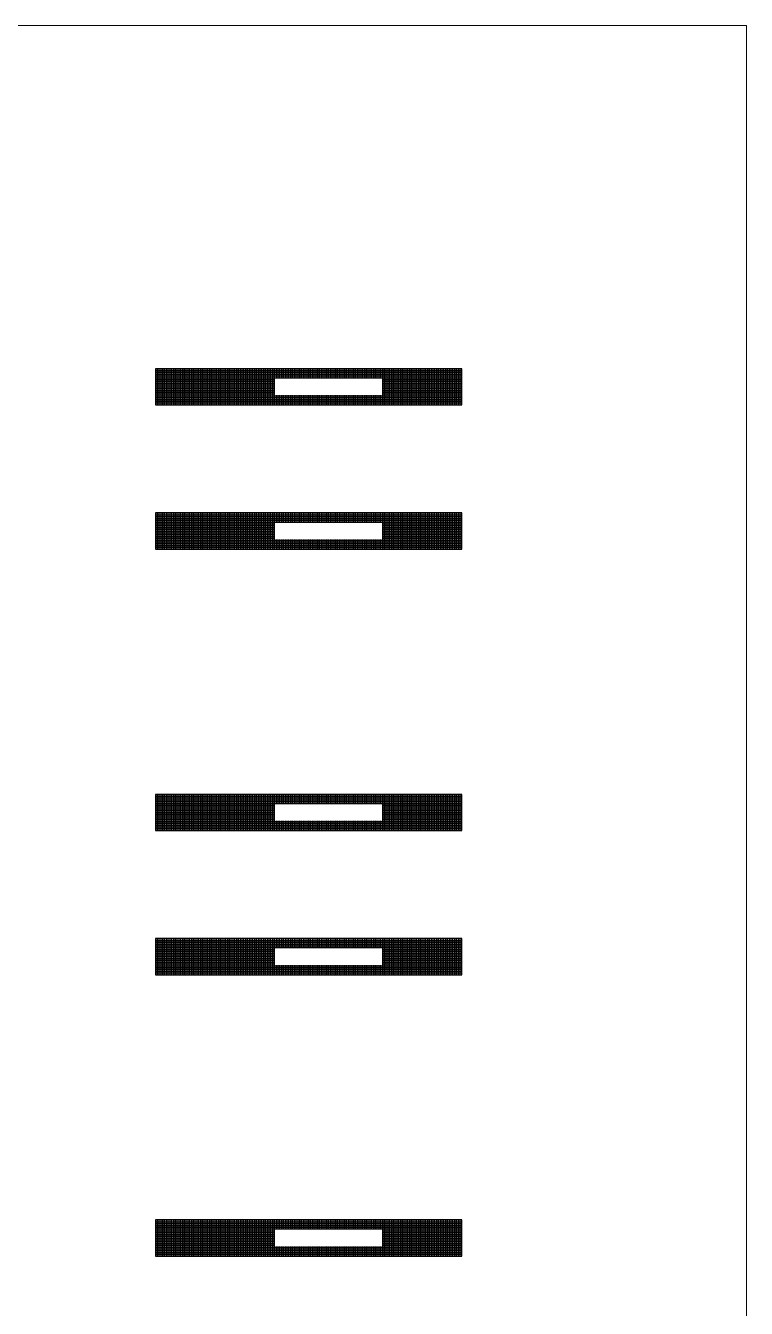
# Model space of a CAD drawing. Header units: millimetres. Extents: x 43.3 to 83.3, y 94.2 to 164.2.
# Drawn here: x 63.29 to 83.29, y 128.65 to 164.21 of the extents above; entities that cross this region are included whole.
import ezdxf

# ---------------------------------------------------------------- set-up
doc = ezdxf.new("R2010")
doc.units = ezdxf.units.MM
doc.layers.add('Adhesion Layer', color=52, linetype='Continuous')

msp = doc.modelspace()

# ---------------------------------------------------------------- linework, layer by layer
at = {"layer": 'Adhesion Layer', "linetype": 'Continuous', "lineweight": 0}
for p, q in [((43.292, 164.211), (83.292, 164.211)), ((83.292, 164.211), (83.292, 94.211))]:
    msp.add_line(p, q, dxfattribs=at)
at = {"layer": 'Adhesion Layer'}
for p, q in [((75.4, 154.7), (66.9, 154.7)), ((66.9, 154.7), (66.9, 153.7)), ((66.95, 153.7), (66.95, 154.7)), ((67, 153.7), (67, 154.7)), ((67.05, 153.7), (67.05, 154.7)), ((67.1, 153.7), (67.1, 154.7)), ((67.15, 153.7), (67.15, 154.7)), ((67.2, 153.7), (67.2, 154.7)), ((67.25, 153.7), (67.25, 154.7)), ((67.3, 153.7), (67.3, 154.7)), ((67.35, 153.7), (67.35, 154.7)), ((67.4, 153.7), (67.4, 154.7)), ((67.45, 153.7), (67.45, 154.7)), ((67.5, 153.7), (67.5, 154.7)), ((67.55, 153.7), (67.55, 154.7)), ((67.6, 153.7), (67.6, 154.7)), ((67.65, 153.7), (67.65, 154.7)), ((67.7, 153.7), (67.7, 154.7)), ((67.75, 153.7), (67.75, 154.7)), ((67.8, 153.7), (67.8, 154.7)), ((67.85, 153.7), (67.85, 154.7)), ((67.9, 153.7), (67.9, 154.7)), ((67.95, 153.7), (67.95, 154.7)), ((68, 153.7), (68, 154.7)), ((68.05, 153.7), (68.05, 154.7)), ((68.1, 153.7), (68.1, 154.7)), ((68.15, 153.7), (68.15, 154.7)), ((68.2, 153.7), (68.2, 154.7)), ((68.25, 153.7), (68.25, 154.7)), ((68.3, 153.7), (68.3, 154.7)), ((68.35, 153.7), (68.35, 154.7)), ((68.4, 153.7), (68.4, 154.7)), ((68.45, 153.7), (68.45, 154.7)), ((68.5, 153.7), (68.5, 154.7)), ((68.55, 153.7), (68.55, 154.7)), ((68.6, 153.7), (68.6, 154.7)), ((68.65, 153.7), (68.65, 154.7)), ((68.7, 153.7), (68.7, 154.7)), ((68.75, 153.7), (68.75, 154.7)), ((68.8, 153.7), (68.8, 154.7)), ((68.85, 153.7), (68.85, 154.7)), ((68.9, 153.7), (68.9, 154.7)), ((68.95, 153.7), (68.95, 154.7)), ((69, 153.7), (69, 154.7)), ((69.05, 153.7), (69.05, 154.7)), ((69.1, 153.7), (69.1, 154.7)), ((69.15, 153.7), (69.15, 154.7)), ((69.2, 153.7), (69.2, 154.7)), ((69.25, 153.7), (69.25, 154.7)), ((69.3, 153.7), (69.3, 154.7)), ((69.35, 153.7), (69.35, 154.7)), ((69.4, 153.7), (69.4, 154.7)), ((69.45, 153.7), (69.45, 154.7)), ((69.5, 153.7), (69.5, 154.7)), ((69.55, 153.7), (69.55, 154.7)), ((69.6, 153.7), (69.6, 154.7)), ((69.65, 153.7), (69.65, 154.7)), ((69.7, 153.7), (69.7, 154.7)), ((69.75, 153.7), (69.75, 154.7)), ((69.8, 153.7), (69.8, 154.7)), ((69.85, 153.7), (69.85, 154.7)), ((69.9, 153.7), (69.9, 154.7)), ((69.95, 153.7), (69.95, 154.7)), ((70, 153.7), (70, 154.7)), ((70.05, 153.7), (70.05, 154.7)), ((70.1, 153.7), (70.1, 154.7)), ((70.15, 153.7), (70.15, 154.7)), ((70.2, 153.7), (70.2, 154.7)), ((70.25, 154.433), (70.25, 154.7)), ((70.3, 154.433), (70.3, 154.7)), ((70.35, 154.433), (70.35, 154.7)), ((70.4, 154.433), (70.4, 154.7)), ((70.45, 154.433), (70.45, 154.7)), ((70.5, 154.433), (70.5, 154.7)), ((70.55, 154.433), (70.55, 154.7)), ((70.6, 154.433), (70.6, 154.7)), ((70.65, 154.433), (70.65, 154.7)), ((70.7, 154.433), (70.7, 154.7)), ((70.75, 154.433), (70.75, 154.7)), ((70.8, 154.433), (70.8, 154.7)), ((70.85, 154.433), (70.85, 154.7)), ((70.9, 154.433), (70.9, 154.7)), ((70.95, 154.433), (70.95, 154.7)), ((71, 154.433), (71, 154.7)), ((71.05, 154.433), (71.05, 154.7)), ((71.1, 154.433), (71.1, 154.7)), ((71.15, 154.433), (71.15, 154.7)), ((71.2, 154.433), (71.2, 154.7)), ((71.25, 154.433), (71.25, 154.7)), ((71.3, 154.433), (71.3, 154.7)), ((71.35, 154.433), (71.35, 154.7)), ((71.4, 154.433), (71.4, 154.7)), ((71.45, 154.433), (71.45, 154.7)), ((71.5, 154.433), (71.5, 154.7)), ((71.55, 154.433), (71.55, 154.7)), ((71.6, 154.433), (71.6, 154.7)), ((71.65, 154.433), (71.65, 154.7)), ((71.7, 154.433), (71.7, 154.7)), ((71.75, 154.433), (71.75, 154.7)), ((71.8, 154.433), (71.8, 154.7)), ((71.85, 154.433), (71.85, 154.7)), ((71.9, 154.433), (71.9, 154.7)), ((71.95, 154.433), (71.95, 154.7)), ((72, 154.433), (72, 154.7)), ((72.05, 154.433), (72.05, 154.7)), ((72.1, 154.433), (72.1, 154.7)), ((72.15, 154.433), (72.15, 154.7)), ((72.2, 154.433), (72.2, 154.7)), ((72.25, 154.433), (72.25, 154.7)), ((72.3, 154.433), (72.3, 154.7)), ((72.35, 154.433), (72.35, 154.7)), ((72.4, 154.433), (72.4, 154.7)), ((72.45, 154.433), (72.45, 154.7)), ((72.5, 154.433), (72.5, 154.7)), ((72.55, 154.433), (72.55, 154.7)), ((72.6, 154.433), (72.6, 154.7)), ((72.65, 154.433), (72.65, 154.7)), ((72.7, 154.433), (72.7, 154.7)), ((72.75, 154.433), (72.75, 154.7)), ((72.8, 154.433), (72.8, 154.7)), ((72.85, 154.433), (72.85, 154.7)), ((72.9, 154.433), (72.9, 154.7)), ((72.95, 154.433), (72.95, 154.7)), ((73, 154.433), (73, 154.7)), ((73.05, 154.433), (73.05, 154.7)), ((73.1, 154.433), (73.1, 154.7)), ((73.15, 154.433), (73.15, 154.7)), ((73.2, 153.7), (73.2, 154.7)), ((73.25, 153.7), (73.25, 154.7)), ((73.3, 153.7), (73.3, 154.7)), ((73.35, 153.7), (73.35, 154.7)), ((73.4, 153.7), (73.4, 154.7)), ((73.45, 153.7), (73.45, 154.7)), ((73.5, 153.7), (73.5, 154.7)), ((73.55, 153.7), (73.55, 154.7)), ((73.6, 153.7), (73.6, 154.7)), ((73.65, 153.7), (73.65, 154.7)), ((73.7, 153.7), (73.7, 154.7)), ((73.75, 153.7), (73.75, 154.7)), ((73.8, 153.7), (73.8, 154.7)), ((73.85, 153.7), (73.85, 154.7)), ((73.9, 153.7), (73.9, 154.7)), ((73.95, 153.7), (73.95, 154.7)), ((74, 153.7), (74, 154.7)), ((74.05, 153.7), (74.05, 154.7)), ((74.1, 153.7), (74.1, 154.7)), ((74.15, 153.7), (74.15, 154.7)), ((74.2, 153.7), (74.2, 154.7)), ((74.25, 153.7), (74.25, 154.7)), ((74.3, 153.7), (74.3, 154.7)), ((74.35, 153.7), (74.35, 154.7)), ((74.4, 153.7), (74.4, 154.7)), ((74.45, 153.7), (74.45, 154.7)), ((74.5, 153.7), (74.5, 154.7)), ((74.55, 153.7), (74.55, 154.7)), ((74.6, 153.7), (74.6, 154.7)), ((74.65, 153.7), (74.65, 154.7)), ((74.7, 153.7), (74.7, 154.7)), ((74.75, 153.7), (74.75, 154.7)), ((74.8, 153.7), (74.8, 154.7)), ((74.85, 153.7), (74.85, 154.7)), ((74.9, 153.7), (74.9, 154.7)), ((74.95, 153.7), (74.95, 154.7)), ((75, 153.7), (75, 154.7)), ((75.05, 153.7), (75.05, 154.7)), ((75.1, 153.7), (75.1, 154.7)), ((75.15, 153.7), (75.15, 154.7)), ((75.2, 153.7), (75.2, 154.7)), ((75.25, 153.7), (75.25, 154.7)), ((75.3, 153.7), (75.3, 154.7)), ((75.35, 153.7), (75.35, 154.7)), ((75.4, 153.7), (75.4, 154.7)), ((66.9, 154.65), (75.4, 154.65)), ((66.9, 154.6), (75.4, 154.6)), ((66.9, 154.55), (75.4, 154.55)), ((66.9, 154.5), (75.4, 154.5)), ((66.9, 154.45), (75.4, 154.45)), ((66.9, 154.4), (70.2, 154.4)), ((66.9, 154.35), (70.2, 154.35)), ((73.2, 154.4), (75.4, 154.4)), ((73.2, 154.35), (75.4, 154.35)), ((66.9, 154.3), (70.2, 154.3)), ((66.9, 154.25), (70.2, 154.25)), ((66.9, 154.2), (70.2, 154.2)), ((66.9, 154.15), (70.2, 154.15)), ((66.9, 154.1), (70.2, 154.1)), ((66.9, 154.05), (70.2, 154.05)), ((66.9, 154), (70.2, 154)), ((73.2, 154.3), (75.4, 154.3)), ((73.2, 154.25), (75.4, 154.25)), ((73.2, 154.2), (75.4, 154.2)), ((73.2, 154.15), (75.4, 154.15)), ((73.2, 154.1), (75.4, 154.1)), ((73.2, 154.05), (75.4, 154.05)), ((73.2, 154), (75.4, 154)), ((66.9, 153.95), (75.4, 153.95)), ((66.9, 153.9), (75.4, 153.9)), ((66.9, 153.85), (75.4, 153.85)), ((66.9, 153.8), (75.4, 153.8)), ((66.9, 153.75), (75.4, 153.75)), ((66.9, 153.7), (75.4, 153.7)), ((70.25, 153.7), (70.25, 153.967)), ((70.3, 153.7), (70.3, 153.967)), ((70.35, 153.7), (70.35, 153.967)), ((70.4, 153.7), (70.4, 153.967)), ((70.45, 153.7), (70.45, 153.967)), ((70.5, 153.7), (70.5, 153.967)), ((70.55, 153.7), (70.55, 153.967)), ((70.6, 153.7), (70.6, 153.967)), ((70.65, 153.7), (70.65, 153.967)), ((70.7, 153.7), (70.7, 153.967)), ((70.75, 153.7), (70.75, 153.967)), ((70.8, 153.7), (70.8, 153.967)), ((70.85, 153.7), (70.85, 153.967)), ((70.9, 153.7), (70.9, 153.967)), ((70.95, 153.7), (70.95, 153.967)), ((71, 153.7), (71, 153.967)), ((71.05, 153.7), (71.05, 153.967)), ((71.1, 153.7), (71.1, 153.967)), ((71.15, 153.7), (71.15, 153.967)), ((71.2, 153.7), (71.2, 153.967)), ((71.25, 153.7), (71.25, 153.967)), ((71.3, 153.7), (71.3, 153.967)), ((71.35, 153.7), (71.35, 153.967)), ((71.4, 153.7), (71.4, 153.967)), ((71.45, 153.7), (71.45, 153.967)), ((71.5, 153.7), (71.5, 153.967)), ((71.55, 153.7), (71.55, 153.967)), ((71.6, 153.7), (71.6, 153.967)), ((71.65, 153.7), (71.65, 153.967)), ((71.7, 153.7), (71.7, 153.967)), ((71.75, 153.7), (71.75, 153.967)), ((71.8, 153.7), (71.8, 153.967)), ((71.85, 153.7), (71.85, 153.967)), ((71.9, 153.7), (71.9, 153.967)), ((71.95, 153.7), (71.95, 153.967)), ((72, 153.7), (72, 153.967)), ((72.05, 153.7), (72.05, 153.967)), ((72.1, 153.7), (72.1, 153.967)), ((72.15, 153.7), (72.15, 153.967)), ((72.2, 153.7), (72.2, 153.967)), ((72.25, 153.7), (72.25, 153.967)), ((72.3, 153.7), (72.3, 153.967)), ((72.35, 153.7), (72.35, 153.967)), ((72.4, 153.7), (72.4, 153.967)), ((72.45, 153.7), (72.45, 153.967)), ((72.5, 153.7), (72.5, 153.967)), ((72.55, 153.7), (72.55, 153.967)), ((72.6, 153.7), (72.6, 153.967)), ((72.65, 153.7), (72.65, 153.967)), ((72.7, 153.7), (72.7, 153.967)), ((72.75, 153.7), (72.75, 153.967)), ((72.8, 153.7), (72.8, 153.967)), ((72.85, 153.7), (72.85, 153.967)), ((72.9, 153.7), (72.9, 153.967)), ((72.95, 153.7), (72.95, 153.967)), ((73, 153.7), (73, 153.967)), ((73.05, 153.7), (73.05, 153.967)), ((73.1, 153.7), (73.1, 153.967)), ((73.15, 153.7), (73.15, 153.967)), ((75.4, 150.7), (66.9, 150.7)), ((66.9, 150.7), (66.9, 149.7)), ((66.9, 150.65), (75.4, 150.65)), ((66.9, 150.6), (75.4, 150.6)), ((66.9, 150.55), (75.4, 150.55)), ((66.9, 150.5), (75.4, 150.5)), ((66.9, 150.45), (75.4, 150.45)), ((66.95, 149.7), (66.95, 150.7)), ((67, 149.7), (67, 150.7)), ((67.05, 149.7), (67.05, 150.7)), ((67.1, 149.7), (67.1, 150.7)), ((67.15, 149.7), (67.15, 150.7)), ((67.2, 149.7), (67.2, 150.7)), ((67.25, 149.7), (67.25, 150.7)), ((67.3, 149.7), (67.3, 150.7)), ((67.35, 149.7), (67.35, 150.7)), ((67.4, 149.7), (67.4, 150.7)), ((67.45, 149.7), (67.45, 150.7)), ((67.5, 149.7), (67.5, 150.7)), ((67.55, 149.7), (67.55, 150.7)), ((67.6, 149.7), (67.6, 150.7)), ((67.65, 149.7), (67.65, 150.7)), ((67.7, 149.7), (67.7, 150.7)), ((67.75, 149.7), (67.75, 150.7)), ((67.8, 149.7), (67.8, 150.7)), ((67.85, 149.7), (67.85, 150.7)), ((67.9, 149.7), (67.9, 150.7)), ((67.95, 149.7), (67.95, 150.7)), ((68, 149.7), (68, 150.7)), ((68.05, 149.7), (68.05, 150.7)), ((68.1, 149.7), (68.1, 150.7)), ((68.15, 149.7), (68.15, 150.7)), ((68.2, 149.7), (68.2, 150.7)), ((68.25, 149.7), (68.25, 150.7)), ((68.3, 149.7), (68.3, 150.7)), ((68.35, 149.7), (68.35, 150.7)), ((68.4, 149.7), (68.4, 150.7)), ((68.45, 149.7), (68.45, 150.7)), ((68.5, 149.7), (68.5, 150.7)), ((68.55, 149.7), (68.55, 150.7)), ((68.6, 149.7), (68.6, 150.7)), ((68.65, 149.7), (68.65, 150.7)), ((68.7, 149.7), (68.7, 150.7)), ((68.75, 149.7), (68.75, 150.7)), ((68.8, 149.7), (68.8, 150.7)), ((68.85, 149.7), (68.85, 150.7)), ((68.9, 149.7), (68.9, 150.7)), ((68.95, 149.7), (68.95, 150.7)), ((69, 149.7), (69, 150.7)), ((69.05, 149.7), (69.05, 150.7)), ((69.1, 149.7), (69.1, 150.7)), ((69.15, 149.7), (69.15, 150.7)), ((69.2, 149.7), (69.2, 150.7)), ((69.25, 149.7), (69.25, 150.7)), ((69.3, 149.7), (69.3, 150.7)), ((69.35, 149.7), (69.35, 150.7)), ((69.4, 149.7), (69.4, 150.7)), ((69.45, 149.7), (69.45, 150.7)), ((69.5, 149.7), (69.5, 150.7)), ((69.55, 149.7), (69.55, 150.7)), ((69.6, 149.7), (69.6, 150.7)), ((69.65, 149.7), (69.65, 150.7)), ((69.7, 149.7), (69.7, 150.7)), ((69.75, 149.7), (69.75, 150.7)), ((69.8, 149.7), (69.8, 150.7)), ((69.85, 149.7), (69.85, 150.7)), ((69.9, 149.7), (69.9, 150.7)), ((69.95, 149.7), (69.95, 150.7)), ((70, 149.7), (70, 150.7)), ((70.05, 149.7), (70.05, 150.7)), ((70.1, 149.7), (70.1, 150.7)), ((70.15, 149.7), (70.15, 150.7)), ((70.2, 149.7), (70.2, 150.7)), ((70.25, 150.433), (70.25, 150.7)), ((70.3, 150.433), (70.3, 150.7)), ((70.35, 150.433), (70.35, 150.7)), ((70.4, 150.433), (70.4, 150.7)), ((70.45, 150.433), (70.45, 150.7)), ((70.5, 150.433), (70.5, 150.7)), ((70.55, 150.433), (70.55, 150.7)), ((70.6, 150.433), (70.6, 150.7)), ((70.65, 150.433), (70.65, 150.7)), ((70.7, 150.433), (70.7, 150.7)), ((70.75, 150.433), (70.75, 150.7)), ((70.8, 150.433), (70.8, 150.7)), ((70.85, 150.433), (70.85, 150.7)), ((70.9, 150.433), (70.9, 150.7)), ((70.95, 150.433), (70.95, 150.7)), ((71, 150.433), (71, 150.7)), ((71.05, 150.433), (71.05, 150.7)), ((71.1, 150.433), (71.1, 150.7)), ((71.15, 150.433), (71.15, 150.7)), ((71.2, 150.433), (71.2, 150.7)), ((71.25, 150.433), (71.25, 150.7)), ((71.3, 150.433), (71.3, 150.7)), ((71.35, 150.433), (71.35, 150.7)), ((71.4, 150.433), (71.4, 150.7)), ((71.45, 150.433), (71.45, 150.7)), ((71.5, 150.433), (71.5, 150.7)), ((71.55, 150.433), (71.55, 150.7)), ((71.6, 150.433), (71.6, 150.7)), ((71.65, 150.433), (71.65, 150.7)), ((71.7, 150.433), (71.7, 150.7)), ((71.75, 150.433), (71.75, 150.7)), ((71.8, 150.433), (71.8, 150.7)), ((71.85, 150.433), (71.85, 150.7)), ((71.9, 150.433), (71.9, 150.7)), ((71.95, 150.433), (71.95, 150.7)), ((72, 150.433), (72, 150.7)), ((72.05, 150.433), (72.05, 150.7)), ((72.1, 150.433), (72.1, 150.7)), ((72.15, 150.433), (72.15, 150.7)), ((72.2, 150.433), (72.2, 150.7)), ((72.25, 150.433), (72.25, 150.7)), ((72.3, 150.433), (72.3, 150.7)), ((72.35, 150.433), (72.35, 150.7)), ((72.4, 150.433), (72.4, 150.7)), ((72.45, 150.433), (72.45, 150.7)), ((72.5, 150.433), (72.5, 150.7)), ((72.55, 150.433), (72.55, 150.7)), ((72.6, 150.433), (72.6, 150.7)), ((72.65, 150.433), (72.65, 150.7)), ((72.7, 150.433), (72.7, 150.7)), ((72.75, 150.433), (72.75, 150.7)), ((72.8, 150.433), (72.8, 150.7)), ((72.85, 150.433), (72.85, 150.7)), ((72.9, 150.433), (72.9, 150.7)), ((72.95, 150.433), (72.95, 150.7)), ((73, 150.433), (73, 150.7)), ((73.05, 150.433), (73.05, 150.7)), ((73.1, 150.433), (73.1, 150.7)), ((73.15, 150.433), (73.15, 150.7)), ((73.2, 149.7), (73.2, 150.7)), ((73.25, 149.7), (73.25, 150.7)), ((73.3, 149.7), (73.3, 150.7)), ((73.35, 149.7), (73.35, 150.7)), ((73.4, 149.7), (73.4, 150.7)), ((73.45, 149.7), (73.45, 150.7)), ((73.5, 149.7), (73.5, 150.7)), ((73.55, 149.7), (73.55, 150.7)), ((73.6, 149.7), (73.6, 150.7)), ((73.65, 149.7), (73.65, 150.7)), ((73.7, 149.7), (73.7, 150.7)), ((73.75, 149.7), (73.75, 150.7)), ((73.8, 149.7), (73.8, 150.7)), ((73.85, 149.7), (73.85, 150.7)), ((73.9, 149.7), (73.9, 150.7)), ((73.95, 149.7), (73.95, 150.7)), ((74, 149.7), (74, 150.7)), ((74.05, 149.7), (74.05, 150.7)), ((74.1, 149.7), (74.1, 150.7)), ((74.15, 149.7), (74.15, 150.7)), ((74.2, 149.7), (74.2, 150.7)), ((74.25, 149.7), (74.25, 150.7)), ((74.3, 149.7), (74.3, 150.7)), ((74.35, 149.7), (74.35, 150.7)), ((74.4, 149.7), (74.4, 150.7)), ((74.45, 149.7), (74.45, 150.7)), ((74.5, 149.7), (74.5, 150.7)), ((74.55, 149.7), (74.55, 150.7)), ((74.6, 149.7), (74.6, 150.7)), ((74.65, 149.7), (74.65, 150.7)), ((74.7, 149.7), (74.7, 150.7)), ((74.75, 149.7), (74.75, 150.7)), ((74.8, 149.7), (74.8, 150.7)), ((74.85, 149.7), (74.85, 150.7)), ((74.9, 149.7), (74.9, 150.7)), ((74.95, 149.7), (74.95, 150.7)), ((75, 149.7), (75, 150.7)), ((75.05, 149.7), (75.05, 150.7)), ((75.1, 149.7), (75.1, 150.7)), ((75.15, 149.7), (75.15, 150.7)), ((75.2, 149.7), (75.2, 150.7)), ((75.25, 149.7), (75.25, 150.7)), ((75.3, 149.7), (75.3, 150.7)), ((75.35, 149.7), (75.35, 150.7)), ((75.4, 149.7), (75.4, 150.7)), ((66.9, 150.4), (70.2, 150.4)), ((66.9, 150.35), (70.2, 150.35)), ((66.9, 150.3), (70.2, 150.3)), ((66.9, 150.25), (70.2, 150.25)), ((66.9, 150.2), (70.2, 150.2)), ((66.9, 150.15), (70.2, 150.15)), ((66.9, 150.1), (70.2, 150.1)), ((73.2, 150.4), (75.4, 150.4)), ((73.2, 150.35), (75.4, 150.35)), ((73.2, 150.3), (75.4, 150.3)), ((73.2, 150.25), (75.4, 150.25)), ((73.2, 150.2), (75.4, 150.2)), ((73.2, 150.15), (75.4, 150.15)), ((73.2, 150.1), (75.4, 150.1)), ((66.9, 150.05), (70.2, 150.05)), ((66.9, 150), (70.2, 150)), ((66.9, 149.95), (75.4, 149.95)), ((66.9, 149.9), (75.4, 149.9)), ((66.9, 149.85), (75.4, 149.85)), ((66.9, 149.8), (75.4, 149.8)), ((66.9, 149.75), (75.4, 149.75)), ((70.25, 149.7), (70.25, 149.967)), ((70.3, 149.7), (70.3, 149.967)), ((70.35, 149.7), (70.35, 149.967)), ((70.4, 149.7), (70.4, 149.967)), ((70.45, 149.7), (70.45, 149.967)), ((70.5, 149.7), (70.5, 149.967)), ((70.55, 149.7), (70.55, 149.967)), ((70.6, 149.7), (70.6, 149.967)), ((70.65, 149.7), (70.65, 149.967)), ((70.7, 149.7), (70.7, 149.967)), ((70.75, 149.7), (70.75, 149.967)), ((70.8, 149.7), (70.8, 149.967)), ((70.85, 149.7), (70.85, 149.967)), ((70.9, 149.7), (70.9, 149.967)), ((70.95, 149.7), (70.95, 149.967)), ((71, 149.7), (71, 149.967)), ((71.05, 149.7), (71.05, 149.967)), ((71.1, 149.7), (71.1, 149.967)), ((71.15, 149.7), (71.15, 149.967)), ((71.2, 149.7), (71.2, 149.967)), ((71.25, 149.7), (71.25, 149.967)), ((71.3, 149.7), (71.3, 149.967)), ((71.35, 149.7), (71.35, 149.967)), ((71.4, 149.7), (71.4, 149.967)), ((71.45, 149.7), (71.45, 149.967)), ((71.5, 149.7), (71.5, 149.967)), ((71.55, 149.7), (71.55, 149.967)), ((71.6, 149.7), (71.6, 149.967)), ((71.65, 149.7), (71.65, 149.967)), ((71.7, 149.7), (71.7, 149.967)), ((71.75, 149.7), (71.75, 149.967)), ((71.8, 149.7), (71.8, 149.967)), ((71.85, 149.7), (71.85, 149.967)), ((71.9, 149.7), (71.9, 149.967)), ((71.95, 149.7), (71.95, 149.967)), ((72, 149.7), (72, 149.967)), ((72.05, 149.7), (72.05, 149.967)), ((72.1, 149.7), (72.1, 149.967)), ((72.15, 149.7), (72.15, 149.967)), ((72.2, 149.7), (72.2, 149.967)), ((72.25, 149.7), (72.25, 149.967)), ((72.3, 149.7), (72.3, 149.967)), ((72.35, 149.7), (72.35, 149.967)), ((72.4, 149.7), (72.4, 149.967)), ((72.45, 149.7), (72.45, 149.967)), ((72.5, 149.7), (72.5, 149.967)), ((72.55, 149.7), (72.55, 149.967)), ((72.6, 149.7), (72.6, 149.967)), ((72.65, 149.7), (72.65, 149.967)), ((72.7, 149.7), (72.7, 149.967)), ((72.75, 149.7), (72.75, 149.967)), ((72.8, 149.7), (72.8, 149.967)), ((72.85, 149.7), (72.85, 149.967)), ((72.9, 149.7), (72.9, 149.967)), ((72.95, 149.7), (72.95, 149.967)), ((73, 149.7), (73, 149.967)), ((73.05, 149.7), (73.05, 149.967)), ((73.1, 149.7), (73.1, 149.967)), ((73.15, 149.7), (73.15, 149.967)), ((73.2, 150.05), (75.4, 150.05)), ((73.2, 150), (75.4, 150)), ((66.9, 149.7), (75.4, 149.7)), ((75.4, 142.9), (66.9, 142.9)), ((66.9, 142.9), (66.9, 141.9)), ((66.9, 142.85), (75.4, 142.85)), ((66.9, 142.8), (75.4, 142.8)), ((66.9, 142.75), (75.4, 142.75)), ((66.9, 142.7), (75.4, 142.7)), ((66.9, 142.65), (75.4, 142.65)), ((66.9, 142.6), (70.2, 142.6)), ((66.95, 141.9), (66.95, 142.9)), ((67, 141.9), (67, 142.9)), ((67.05, 141.9), (67.05, 142.9)), ((67.1, 141.9), (67.1, 142.9)), ((67.15, 141.9), (67.15, 142.9)), ((67.2, 141.9), (67.2, 142.9)), ((67.25, 141.9), (67.25, 142.9)), ((67.3, 141.9), (67.3, 142.9)), ((67.35, 141.9), (67.35, 142.9)), ((67.4, 141.9), (67.4, 142.9)), ((67.45, 141.9), (67.45, 142.9)), ((67.5, 141.9), (67.5, 142.9)), ((67.55, 141.9), (67.55, 142.9)), ((67.6, 141.9), (67.6, 142.9)), ((67.65, 141.9), (67.65, 142.9)), ((67.7, 141.9), (67.7, 142.9)), ((67.75, 141.9), (67.75, 142.9)), ((67.8, 141.9), (67.8, 142.9)), ((67.85, 141.9), (67.85, 142.9)), ((67.9, 141.9), (67.9, 142.9)), ((67.95, 141.9), (67.95, 142.9)), ((68, 141.9), (68, 142.9)), ((68.05, 141.9), (68.05, 142.9)), ((68.1, 141.9), (68.1, 142.9)), ((68.15, 141.9), (68.15, 142.9)), ((68.2, 141.9), (68.2, 142.9)), ((68.25, 141.9), (68.25, 142.9)), ((68.3, 141.9), (68.3, 142.9)), ((68.35, 141.9), (68.35, 142.9)), ((68.4, 141.9), (68.4, 142.9)), ((68.45, 141.9), (68.45, 142.9)), ((68.5, 141.9), (68.5, 142.9)), ((68.55, 141.9), (68.55, 142.9)), ((68.6, 141.9), (68.6, 142.9)), ((68.65, 141.9), (68.65, 142.9)), ((68.7, 141.9), (68.7, 142.9)), ((68.75, 141.9), (68.75, 142.9)), ((68.8, 141.9), (68.8, 142.9)), ((68.85, 141.9), (68.85, 142.9)), ((68.9, 141.9), (68.9, 142.9)), ((68.95, 141.9), (68.95, 142.9)), ((69, 141.9), (69, 142.9)), ((69.05, 141.9), (69.05, 142.9)), ((69.1, 141.9), (69.1, 142.9)), ((69.15, 141.9), (69.15, 142.9)), ((69.2, 141.9), (69.2, 142.9)), ((69.25, 141.9), (69.25, 142.9)), ((69.3, 141.9), (69.3, 142.9)), ((69.35, 141.9), (69.35, 142.9)), ((69.4, 141.9), (69.4, 142.9)), ((69.45, 141.9), (69.45, 142.9)), ((69.5, 141.9), (69.5, 142.9)), ((69.55, 141.9), (69.55, 142.9)), ((69.6, 141.9), (69.6, 142.9)), ((69.65, 141.9), (69.65, 142.9)), ((69.7, 141.9), (69.7, 142.9)), ((69.75, 141.9), (69.75, 142.9)), ((69.8, 141.9), (69.8, 142.9)), ((69.85, 141.9), (69.85, 142.9)), ((69.9, 141.9), (69.9, 142.9)), ((69.95, 141.9), (69.95, 142.9)), ((70, 141.9), (70, 142.9)), ((70.05, 141.9), (70.05, 142.9)), ((70.1, 141.9), (70.1, 142.9)), ((70.15, 141.9), (70.15, 142.9)), ((70.2, 141.9), (70.2, 142.9)), ((70.25, 142.633), (70.25, 142.9)), ((70.3, 142.633), (70.3, 142.9)), ((70.35, 142.633), (70.35, 142.9)), ((70.4, 142.633), (70.4, 142.9)), ((70.45, 142.633), (70.45, 142.9)), ((70.5, 142.633), (70.5, 142.9)), ((70.55, 142.633), (70.55, 142.9)), ((70.6, 142.633), (70.6, 142.9)), ((70.65, 142.633), (70.65, 142.9)), ((70.7, 142.633), (70.7, 142.9)), ((70.75, 142.633), (70.75, 142.9)), ((70.8, 142.633), (70.8, 142.9)), ((70.85, 142.633), (70.85, 142.9)), ((70.9, 142.633), (70.9, 142.9)), ((70.95, 142.633), (70.95, 142.9)), ((71, 142.633), (71, 142.9)), ((71.05, 142.633), (71.05, 142.9)), ((71.1, 142.633), (71.1, 142.9)), ((71.15, 142.633), (71.15, 142.9)), ((71.2, 142.633), (71.2, 142.9)), ((71.25, 142.633), (71.25, 142.9)), ((71.3, 142.633), (71.3, 142.9)), ((71.35, 142.633), (71.35, 142.9)), ((71.4, 142.633), (71.4, 142.9)), ((71.45, 142.633), (71.45, 142.9)), ((71.5, 142.633), (71.5, 142.9)), ((71.55, 142.633), (71.55, 142.9)), ((71.6, 142.633), (71.6, 142.9)), ((71.65, 142.633), (71.65, 142.9)), ((71.7, 142.633), (71.7, 142.9)), ((71.75, 142.633), (71.75, 142.9)), ((71.8, 142.633), (71.8, 142.9)), ((71.85, 142.633), (71.85, 142.9)), ((71.9, 142.633), (71.9, 142.9)), ((71.95, 142.633), (71.95, 142.9)), ((72, 142.633), (72, 142.9)), ((72.05, 142.633), (72.05, 142.9)), ((72.1, 142.633), (72.1, 142.9)), ((72.15, 142.633), (72.15, 142.9)), ((72.2, 142.633), (72.2, 142.9)), ((72.25, 142.633), (72.25, 142.9)), ((72.3, 142.633), (72.3, 142.9)), ((72.35, 142.633), (72.35, 142.9)), ((72.4, 142.633), (72.4, 142.9)), ((72.45, 142.633), (72.45, 142.9)), ((72.5, 142.633), (72.5, 142.9)), ((72.55, 142.633), (72.55, 142.9)), ((72.6, 142.633), (72.6, 142.9)), ((72.65, 142.633), (72.65, 142.9)), ((72.7, 142.633), (72.7, 142.9)), ((72.75, 142.633), (72.75, 142.9)), ((72.8, 142.633), (72.8, 142.9)), ((72.85, 142.633), (72.85, 142.9)), ((72.9, 142.633), (72.9, 142.9)), ((72.95, 142.633), (72.95, 142.9)), ((73, 142.633), (73, 142.9)), ((73.05, 142.633), (73.05, 142.9)), ((73.1, 142.633), (73.1, 142.9)), ((73.15, 142.633), (73.15, 142.9)), ((73.2, 141.9), (73.2, 142.9)), ((73.2, 142.6), (75.4, 142.6)), ((73.25, 141.9), (73.25, 142.9)), ((73.3, 141.9), (73.3, 142.9)), ((73.35, 141.9), (73.35, 142.9)), ((73.4, 141.9), (73.4, 142.9)), ((73.45, 141.9), (73.45, 142.9)), ((73.5, 141.9), (73.5, 142.9)), ((73.55, 141.9), (73.55, 142.9)), ((73.6, 141.9), (73.6, 142.9)), ((73.65, 141.9), (73.65, 142.9)), ((73.7, 141.9), (73.7, 142.9)), ((73.75, 141.9), (73.75, 142.9)), ((73.8, 141.9), (73.8, 142.9)), ((73.85, 141.9), (73.85, 142.9)), ((73.9, 141.9), (73.9, 142.9)), ((73.95, 141.9), (73.95, 142.9)), ((74, 141.9), (74, 142.9)), ((74.05, 141.9), (74.05, 142.9)), ((74.1, 141.9), (74.1, 142.9)), ((74.15, 141.9), (74.15, 142.9)), ((74.2, 141.9), (74.2, 142.9)), ((74.25, 141.9), (74.25, 142.9)), ((74.3, 141.9), (74.3, 142.9)), ((74.35, 141.9), (74.35, 142.9)), ((74.4, 141.9), (74.4, 142.9)), ((74.45, 141.9), (74.45, 142.9)), ((74.5, 141.9), (74.5, 142.9)), ((74.55, 141.9), (74.55, 142.9)), ((74.6, 141.9), (74.6, 142.9)), ((74.65, 141.9), (74.65, 142.9)), ((74.7, 141.9), (74.7, 142.9)), ((74.75, 141.9), (74.75, 142.9)), ((74.8, 141.9), (74.8, 142.9)), ((74.85, 141.9), (74.85, 142.9)), ((74.9, 141.9), (74.9, 142.9)), ((74.95, 141.9), (74.95, 142.9)), ((75, 141.9), (75, 142.9)), ((75.05, 141.9), (75.05, 142.9)), ((75.1, 141.9), (75.1, 142.9)), ((75.15, 141.9), (75.15, 142.9)), ((75.2, 141.9), (75.2, 142.9)), ((75.25, 141.9), (75.25, 142.9)), ((75.3, 141.9), (75.3, 142.9)), ((75.35, 141.9), (75.35, 142.9)), ((75.4, 141.9), (75.4, 142.9)), ((66.9, 142.55), (70.2, 142.55)), ((66.9, 142.5), (70.2, 142.5)), ((66.9, 142.45), (70.2, 142.45)), ((66.9, 142.4), (70.2, 142.4)), ((66.9, 142.35), (70.2, 142.35)), ((66.9, 142.3), (70.2, 142.3)), ((66.9, 142.25), (70.2, 142.25)), ((73.2, 142.55), (75.4, 142.55)), ((73.2, 142.5), (75.4, 142.5)), ((73.2, 142.45), (75.4, 142.45)), ((73.2, 142.4), (75.4, 142.4)), ((73.2, 142.35), (75.4, 142.35)), ((73.2, 142.3), (75.4, 142.3)), ((73.2, 142.25), (75.4, 142.25)), ((66.9, 142.2), (70.2, 142.2)), ((66.9, 142.15), (75.4, 142.15)), ((66.9, 142.1), (75.4, 142.1)), ((66.9, 142.05), (75.4, 142.05)), ((66.9, 142), (75.4, 142)), ((66.9, 141.95), (75.4, 141.95)), ((66.9, 141.9), (75.4, 141.9)), ((70.25, 141.9), (70.25, 142.167)), ((70.3, 141.9), (70.3, 142.167)), ((70.35, 141.9), (70.35, 142.167)), ((70.4, 141.9), (70.4, 142.167)), ((70.45, 141.9), (70.45, 142.167)), ((70.5, 141.9), (70.5, 142.167)), ((70.55, 141.9), (70.55, 142.167)), ((70.6, 141.9), (70.6, 142.167)), ((70.65, 141.9), (70.65, 142.167)), ((70.7, 141.9), (70.7, 142.167)), ((70.75, 141.9), (70.75, 142.167)), ((70.8, 141.9), (70.8, 142.167)), ((70.85, 141.9), (70.85, 142.167)), ((70.9, 141.9), (70.9, 142.167)), ((70.95, 141.9), (70.95, 142.167)), ((71, 141.9), (71, 142.167)), ((71.05, 141.9), (71.05, 142.167)), ((71.1, 141.9), (71.1, 142.167)), ((71.15, 141.9), (71.15, 142.167)), ((71.2, 141.9), (71.2, 142.167)), ((71.25, 141.9), (71.25, 142.167)), ((71.3, 141.9), (71.3, 142.167)), ((71.35, 141.9), (71.35, 142.167)), ((71.4, 141.9), (71.4, 142.167)), ((71.45, 141.9), (71.45, 142.167)), ((71.5, 141.9), (71.5, 142.167)), ((71.55, 141.9), (71.55, 142.167)), ((71.6, 141.9), (71.6, 142.167)), ((71.65, 141.9), (71.65, 142.167)), ((71.7, 141.9), (71.7, 142.167)), ((71.75, 141.9), (71.75, 142.167)), ((71.8, 141.9), (71.8, 142.167)), ((71.85, 141.9), (71.85, 142.167)), ((71.9, 141.9), (71.9, 142.167)), ((71.95, 141.9), (71.95, 142.167)), ((72, 141.9), (72, 142.167)), ((72.05, 141.9), (72.05, 142.167)), ((72.1, 141.9), (72.1, 142.167)), ((72.15, 141.9), (72.15, 142.167)), ((72.2, 141.9), (72.2, 142.167)), ((72.25, 141.9), (72.25, 142.167)), ((72.3, 141.9), (72.3, 142.167)), ((72.35, 141.9), (72.35, 142.167)), ((72.4, 141.9), (72.4, 142.167)), ((72.45, 141.9), (72.45, 142.167)), ((72.5, 141.9), (72.5, 142.167)), ((72.55, 141.9), (72.55, 142.167)), ((72.6, 141.9), (72.6, 142.167)), ((72.65, 141.9), (72.65, 142.167)), ((72.7, 141.9), (72.7, 142.167)), ((72.75, 141.9), (72.75, 142.167)), ((72.8, 141.9), (72.8, 142.167)), ((72.85, 141.9), (72.85, 142.167)), ((72.9, 141.9), (72.9, 142.167)), ((72.95, 141.9), (72.95, 142.167)), ((73, 141.9), (73, 142.167)), ((73.05, 141.9), (73.05, 142.167)), ((73.1, 141.9), (73.1, 142.167)), ((73.15, 141.9), (73.15, 142.167)), ((73.2, 142.2), (75.4, 142.2)), ((75.4, 138.9), (66.9, 138.9)), ((66.9, 138.9), (66.9, 137.9)), ((66.9, 138.85), (75.4, 138.85)), ((66.9, 138.8), (75.4, 138.8)), ((66.9, 138.75), (75.4, 138.75)), ((66.9, 138.7), (75.4, 138.7)), ((66.95, 137.9), (66.95, 138.9)), ((67, 137.9), (67, 138.9)), ((67.05, 137.9), (67.05, 138.9)), ((67.1, 137.9), (67.1, 138.9)), ((67.15, 137.9), (67.15, 138.9)), ((67.2, 137.9), (67.2, 138.9)), ((67.25, 137.9), (67.25, 138.9)), ((67.3, 137.9), (67.3, 138.9)), ((67.35, 137.9), (67.35, 138.9)), ((67.4, 137.9), (67.4, 138.9)), ((67.45, 137.9), (67.45, 138.9)), ((67.5, 137.9), (67.5, 138.9)), ((67.55, 137.9), (67.55, 138.9)), ((67.6, 137.9), (67.6, 138.9)), ((67.65, 137.9), (67.65, 138.9)), ((67.7, 137.9), (67.7, 138.9)), ((67.75, 137.9), (67.75, 138.9)), ((67.8, 137.9), (67.8, 138.9)), ((67.85, 137.9), (67.85, 138.9)), ((67.9, 137.9), (67.9, 138.9)), ((67.95, 137.9), (67.95, 138.9)), ((68, 137.9), (68, 138.9)), ((68.05, 137.9), (68.05, 138.9)), ((68.1, 137.9), (68.1, 138.9)), ((68.15, 137.9), (68.15, 138.9)), ((68.2, 137.9), (68.2, 138.9)), ((68.25, 137.9), (68.25, 138.9)), ((68.3, 137.9), (68.3, 138.9)), ((68.35, 137.9), (68.35, 138.9)), ((68.4, 137.9), (68.4, 138.9)), ((68.45, 137.9), (68.45, 138.9)), ((68.5, 137.9), (68.5, 138.9)), ((68.55, 137.9), (68.55, 138.9)), ((68.6, 137.9), (68.6, 138.9)), ((68.65, 137.9), (68.65, 138.9)), ((68.7, 137.9), (68.7, 138.9)), ((68.75, 137.9), (68.75, 138.9)), ((68.8, 137.9), (68.8, 138.9)), ((68.85, 137.9), (68.85, 138.9)), ((68.9, 137.9), (68.9, 138.9)), ((68.95, 137.9), (68.95, 138.9)), ((69, 137.9), (69, 138.9)), ((69.05, 137.9), (69.05, 138.9)), ((69.1, 137.9), (69.1, 138.9)), ((69.15, 137.9), (69.15, 138.9)), ((69.2, 137.9), (69.2, 138.9)), ((69.25, 137.9), (69.25, 138.9)), ((69.3, 137.9), (69.3, 138.9)), ((69.35, 137.9), (69.35, 138.9)), ((69.4, 137.9), (69.4, 138.9)), ((69.45, 137.9), (69.45, 138.9)), ((69.5, 137.9), (69.5, 138.9)), ((69.55, 137.9), (69.55, 138.9)), ((69.6, 137.9), (69.6, 138.9)), ((69.65, 137.9), (69.65, 138.9)), ((69.7, 137.9), (69.7, 138.9)), ((69.75, 137.9), (69.75, 138.9)), ((69.8, 137.9), (69.8, 138.9)), ((69.85, 137.9), (69.85, 138.9)), ((69.9, 137.9), (69.9, 138.9)), ((69.95, 137.9), (69.95, 138.9)), ((70, 137.9), (70, 138.9)), ((70.05, 137.9), (70.05, 138.9)), ((70.1, 137.9), (70.1, 138.9)), ((70.15, 137.9), (70.15, 138.9)), ((70.2, 137.9), (70.2, 138.9)), ((70.25, 138.633), (70.25, 138.9)), ((70.3, 138.633), (70.3, 138.9)), ((70.35, 138.633), (70.35, 138.9)), ((70.4, 138.633), (70.4, 138.9)), ((70.45, 138.633), (70.45, 138.9)), ((70.5, 138.633), (70.5, 138.9)), ((70.55, 138.633), (70.55, 138.9)), ((70.6, 138.633), (70.6, 138.9)), ((70.65, 138.633), (70.65, 138.9)), ((70.7, 138.633), (70.7, 138.9)), ((70.75, 138.633), (70.75, 138.9)), ((70.8, 138.633), (70.8, 138.9)), ((70.85, 138.633), (70.85, 138.9)), ((70.9, 138.633), (70.9, 138.9)), ((70.95, 138.633), (70.95, 138.9)), ((71, 138.633), (71, 138.9)), ((71.05, 138.633), (71.05, 138.9)), ((71.1, 138.633), (71.1, 138.9)), ((71.15, 138.633), (71.15, 138.9)), ((71.2, 138.633), (71.2, 138.9)), ((71.25, 138.633), (71.25, 138.9)), ((71.3, 138.633), (71.3, 138.9)), ((71.35, 138.633), (71.35, 138.9)), ((71.4, 138.633), (71.4, 138.9)), ((71.45, 138.633), (71.45, 138.9)), ((71.5, 138.633), (71.5, 138.9)), ((71.55, 138.633), (71.55, 138.9)), ((71.6, 138.633), (71.6, 138.9)), ((71.65, 138.633), (71.65, 138.9)), ((71.7, 138.633), (71.7, 138.9)), ((71.75, 138.633), (71.75, 138.9)), ((71.8, 138.633), (71.8, 138.9)), ((71.85, 138.633), (71.85, 138.9)), ((71.9, 138.633), (71.9, 138.9)), ((71.95, 138.633), (71.95, 138.9)), ((72, 138.633), (72, 138.9)), ((72.05, 138.633), (72.05, 138.9)), ((72.1, 138.633), (72.1, 138.9)), ((72.15, 138.633), (72.15, 138.9)), ((72.2, 138.633), (72.2, 138.9)), ((72.25, 138.633), (72.25, 138.9)), ((72.3, 138.633), (72.3, 138.9)), ((72.35, 138.633), (72.35, 138.9)), ((72.4, 138.633), (72.4, 138.9)), ((72.45, 138.633), (72.45, 138.9)), ((72.5, 138.633), (72.5, 138.9)), ((72.55, 138.633), (72.55, 138.9)), ((72.6, 138.633), (72.6, 138.9)), ((72.65, 138.633), (72.65, 138.9)), ((72.7, 138.633), (72.7, 138.9)), ((72.75, 138.633), (72.75, 138.9)), ((72.8, 138.633), (72.8, 138.9)), ((72.85, 138.633), (72.85, 138.9)), ((72.9, 138.633), (72.9, 138.9)), ((72.95, 138.633), (72.95, 138.9)), ((73, 138.633), (73, 138.9)), ((73.05, 138.633), (73.05, 138.9)), ((73.1, 138.633), (73.1, 138.9)), ((73.15, 138.633), (73.15, 138.9)), ((73.2, 137.9), (73.2, 138.9)), ((73.25, 137.9), (73.25, 138.9)), ((73.3, 137.9), (73.3, 138.9)), ((73.35, 137.9), (73.35, 138.9)), ((73.4, 137.9), (73.4, 138.9)), ((73.45, 137.9), (73.45, 138.9)), ((73.5, 137.9), (73.5, 138.9)), ((73.55, 137.9), (73.55, 138.9)), ((73.6, 137.9), (73.6, 138.9)), ((73.65, 137.9), (73.65, 138.9)), ((73.7, 137.9), (73.7, 138.9)), ((73.75, 137.9), (73.75, 138.9)), ((73.8, 137.9), (73.8, 138.9)), ((73.85, 137.9), (73.85, 138.9)), ((73.9, 137.9), (73.9, 138.9)), ((73.95, 137.9), (73.95, 138.9)), ((74, 137.9), (74, 138.9)), ((74.05, 137.9), (74.05, 138.9)), ((74.1, 137.9), (74.1, 138.9)), ((74.15, 137.9), (74.15, 138.9)), ((74.2, 137.9), (74.2, 138.9)), ((74.25, 137.9), (74.25, 138.9)), ((74.3, 137.9), (74.3, 138.9)), ((74.35, 137.9), (74.35, 138.9)), ((74.4, 137.9), (74.4, 138.9)), ((74.45, 137.9), (74.45, 138.9)), ((74.5, 137.9), (74.5, 138.9)), ((74.55, 137.9), (74.55, 138.9)), ((74.6, 137.9), (74.6, 138.9)), ((74.65, 137.9), (74.65, 138.9)), ((74.7, 137.9), (74.7, 138.9)), ((74.75, 137.9), (74.75, 138.9)), ((74.8, 137.9), (74.8, 138.9)), ((74.85, 137.9), (74.85, 138.9)), ((74.9, 137.9), (74.9, 138.9)), ((74.95, 137.9), (74.95, 138.9)), ((75, 137.9), (75, 138.9)), ((75.05, 137.9), (75.05, 138.9)), ((75.1, 137.9), (75.1, 138.9)), ((75.15, 137.9), (75.15, 138.9)), ((75.2, 137.9), (75.2, 138.9)), ((75.25, 137.9), (75.25, 138.9)), ((75.3, 137.9), (75.3, 138.9)), ((75.35, 137.9), (75.35, 138.9)), ((75.4, 137.9), (75.4, 138.9)), ((66.9, 138.65), (75.4, 138.65)), ((66.9, 138.6), (70.2, 138.6)), ((66.9, 138.55), (70.2, 138.55)), ((66.9, 138.5), (70.2, 138.5)), ((66.9, 138.45), (70.2, 138.45)), ((66.9, 138.4), (70.2, 138.4)), ((66.9, 138.35), (70.2, 138.35)), ((73.2, 138.6), (75.4, 138.6)), ((73.2, 138.55), (75.4, 138.55)), ((73.2, 138.5), (75.4, 138.5)), ((73.2, 138.45), (75.4, 138.45)), ((73.2, 138.4), (75.4, 138.4)), ((73.2, 138.35), (75.4, 138.35)), ((66.9, 138.3), (70.2, 138.3)), ((66.9, 138.25), (70.2, 138.25)), ((66.9, 138.2), (70.2, 138.2)), ((66.9, 138.15), (75.4, 138.15)), ((66.9, 138.1), (75.4, 138.1)), ((66.9, 138.05), (75.4, 138.05)), ((66.9, 138), (75.4, 138)), ((70.25, 137.9), (70.25, 138.167)), ((70.3, 137.9), (70.3, 138.167)), ((70.35, 137.9), (70.35, 138.167)), ((70.4, 137.9), (70.4, 138.167)), ((70.45, 137.9), (70.45, 138.167)), ((70.5, 137.9), (70.5, 138.167)), ((70.55, 137.9), (70.55, 138.167)), ((70.6, 137.9), (70.6, 138.167)), ((70.65, 137.9), (70.65, 138.167)), ((70.7, 137.9), (70.7, 138.167)), ((70.75, 137.9), (70.75, 138.167)), ((70.8, 137.9), (70.8, 138.167)), ((70.85, 137.9), (70.85, 138.167)), ((70.9, 137.9), (70.9, 138.167)), ((70.95, 137.9), (70.95, 138.167)), ((71, 137.9), (71, 138.167)), ((71.05, 137.9), (71.05, 138.167)), ((71.1, 137.9), (71.1, 138.167)), ((71.15, 137.9), (71.15, 138.167)), ((71.2, 137.9), (71.2, 138.167)), ((71.25, 137.9), (71.25, 138.167)), ((71.3, 137.9), (71.3, 138.167)), ((71.35, 137.9), (71.35, 138.167)), ((71.4, 137.9), (71.4, 138.167)), ((71.45, 137.9), (71.45, 138.167)), ((71.5, 137.9), (71.5, 138.167)), ((71.55, 137.9), (71.55, 138.167)), ((71.6, 137.9), (71.6, 138.167)), ((71.65, 137.9), (71.65, 138.167)), ((71.7, 137.9), (71.7, 138.167)), ((71.75, 137.9), (71.75, 138.167)), ((71.8, 137.9), (71.8, 138.167)), ((71.85, 137.9), (71.85, 138.167)), ((71.9, 137.9), (71.9, 138.167)), ((71.95, 137.9), (71.95, 138.167)), ((72, 137.9), (72, 138.167)), ((72.05, 137.9), (72.05, 138.167)), ((72.1, 137.9), (72.1, 138.167)), ((72.15, 137.9), (72.15, 138.167)), ((72.2, 137.9), (72.2, 138.167)), ((72.25, 137.9), (72.25, 138.167)), ((72.3, 137.9), (72.3, 138.167)), ((72.35, 137.9), (72.35, 138.167)), ((72.4, 137.9), (72.4, 138.167)), ((72.45, 137.9), (72.45, 138.167)), ((72.5, 137.9), (72.5, 138.167)), ((72.55, 137.9), (72.55, 138.167)), ((72.6, 137.9), (72.6, 138.167)), ((72.65, 137.9), (72.65, 138.167)), ((72.7, 137.9), (72.7, 138.167)), ((72.75, 137.9), (72.75, 138.167)), ((72.8, 137.9), (72.8, 138.167)), ((72.85, 137.9), (72.85, 138.167)), ((72.9, 137.9), (72.9, 138.167)), ((72.95, 137.9), (72.95, 138.167)), ((73, 137.9), (73, 138.167)), ((73.05, 137.9), (73.05, 138.167)), ((73.1, 137.9), (73.1, 138.167)), ((73.15, 137.9), (73.15, 138.167)), ((73.2, 138.3), (75.4, 138.3)), ((73.2, 138.25), (75.4, 138.25)), ((73.2, 138.2), (75.4, 138.2)), ((66.9, 137.95), (75.4, 137.95)), ((66.9, 137.9), (75.4, 137.9)), ((75.4, 131.1), (66.9, 131.1)), ((66.9, 131.1), (66.9, 130.1)), ((66.9, 131.05), (75.4, 131.05)), ((66.9, 131), (75.4, 131)), ((66.9, 130.95), (75.4, 130.95)), ((66.9, 130.9), (75.4, 130.9)), ((66.95, 130.1), (66.95, 131.1)), ((67, 130.1), (67, 131.1)), ((67.05, 130.1), (67.05, 131.1)), ((67.1, 130.1), (67.1, 131.1)), ((67.15, 130.1), (67.15, 131.1)), ((67.2, 130.1), (67.2, 131.1)), ((67.25, 130.1), (67.25, 131.1)), ((67.3, 130.1), (67.3, 131.1)), ((67.35, 130.1), (67.35, 131.1)), ((67.4, 130.1), (67.4, 131.1)), ((67.45, 130.1), (67.45, 131.1)), ((67.5, 130.1), (67.5, 131.1)), ((67.55, 130.1), (67.55, 131.1)), ((67.6, 130.1), (67.6, 131.1)), ((67.65, 130.1), (67.65, 131.1)), ((67.7, 130.1), (67.7, 131.1)), ((67.75, 130.1), (67.75, 131.1)), ((67.8, 130.1), (67.8, 131.1)), ((67.85, 130.1), (67.85, 131.1)), ((67.9, 130.1), (67.9, 131.1)), ((67.95, 130.1), (67.95, 131.1)), ((68, 130.1), (68, 131.1)), ((68.05, 130.1), (68.05, 131.1)), ((68.1, 130.1), (68.1, 131.1)), ((68.15, 130.1), (68.15, 131.1)), ((68.2, 130.1), (68.2, 131.1)), ((68.25, 130.1), (68.25, 131.1)), ((68.3, 130.1), (68.3, 131.1)), ((68.35, 130.1), (68.35, 131.1)), ((68.4, 130.1), (68.4, 131.1)), ((68.45, 130.1), (68.45, 131.1)), ((68.5, 130.1), (68.5, 131.1)), ((68.55, 130.1), (68.55, 131.1)), ((68.6, 130.1), (68.6, 131.1)), ((68.65, 130.1), (68.65, 131.1)), ((68.7, 130.1), (68.7, 131.1)), ((68.75, 130.1), (68.75, 131.1)), ((68.8, 130.1), (68.8, 131.1)), ((68.85, 130.1), (68.85, 131.1)), ((68.9, 130.1), (68.9, 131.1)), ((68.95, 130.1), (68.95, 131.1)), ((69, 130.1), (69, 131.1)), ((69.05, 130.1), (69.05, 131.1)), ((69.1, 130.1), (69.1, 131.1)), ((69.15, 130.1), (69.15, 131.1)), ((69.2, 130.1), (69.2, 131.1)), ((69.25, 130.1), (69.25, 131.1)), ((69.3, 130.1), (69.3, 131.1)), ((69.35, 130.1), (69.35, 131.1)), ((69.4, 130.1), (69.4, 131.1)), ((69.45, 130.1), (69.45, 131.1)), ((69.5, 130.1), (69.5, 131.1)), ((69.55, 130.1), (69.55, 131.1)), ((69.6, 130.1), (69.6, 131.1)), ((69.65, 130.1), (69.65, 131.1)), ((69.7, 130.1), (69.7, 131.1)), ((69.75, 130.1), (69.75, 131.1)), ((69.8, 130.1), (69.8, 131.1)), ((69.85, 130.1), (69.85, 131.1)), ((69.9, 130.1), (69.9, 131.1)), ((69.95, 130.1), (69.95, 131.1)), ((70, 130.1), (70, 131.1)), ((70.05, 130.1), (70.05, 131.1)), ((70.1, 130.1), (70.1, 131.1)), ((70.15, 130.1), (70.15, 131.1)), ((70.2, 130.1), (70.2, 131.1)), ((70.25, 130.833), (70.25, 131.1)), ((70.3, 130.833), (70.3, 131.1)), ((70.35, 130.833), (70.35, 131.1)), ((70.4, 130.833), (70.4, 131.1)), ((70.45, 130.833), (70.45, 131.1)), ((70.5, 130.833), (70.5, 131.1)), ((70.55, 130.833), (70.55, 131.1)), ((70.6, 130.833), (70.6, 131.1)), ((70.65, 130.833), (70.65, 131.1)), ((70.7, 130.833), (70.7, 131.1)), ((70.75, 130.833), (70.75, 131.1)), ((70.8, 130.833), (70.8, 131.1)), ((70.85, 130.833), (70.85, 131.1)), ((70.9, 130.833), (70.9, 131.1)), ((70.95, 130.833), (70.95, 131.1)), ((71, 130.833), (71, 131.1)), ((71.05, 130.833), (71.05, 131.1)), ((71.1, 130.833), (71.1, 131.1)), ((71.15, 130.833), (71.15, 131.1)), ((71.2, 130.833), (71.2, 131.1)), ((71.25, 130.833), (71.25, 131.1)), ((71.3, 130.833), (71.3, 131.1)), ((71.35, 130.833), (71.35, 131.1)), ((71.4, 130.833), (71.4, 131.1)), ((71.45, 130.833), (71.45, 131.1)), ((71.5, 130.833), (71.5, 131.1)), ((71.55, 130.833), (71.55, 131.1)), ((71.6, 130.833), (71.6, 131.1)), ((71.65, 130.833), (71.65, 131.1)), ((71.7, 130.833), (71.7, 131.1)), ((71.75, 130.833), (71.75, 131.1)), ((71.8, 130.833), (71.8, 131.1)), ((71.85, 130.833), (71.85, 131.1)), ((71.9, 130.833), (71.9, 131.1)), ((71.95, 130.833), (71.95, 131.1)), ((72, 130.833), (72, 131.1)), ((72.05, 130.833), (72.05, 131.1)), ((72.1, 130.833), (72.1, 131.1)), ((72.15, 130.833), (72.15, 131.1)), ((72.2, 130.833), (72.2, 131.1)), ((72.25, 130.833), (72.25, 131.1)), ((72.3, 130.833), (72.3, 131.1)), ((72.35, 130.833), (72.35, 131.1)), ((72.4, 130.833), (72.4, 131.1)), ((72.45, 130.833), (72.45, 131.1)), ((72.5, 130.833), (72.5, 131.1)), ((72.55, 130.833), (72.55, 131.1)), ((72.6, 130.833), (72.6, 131.1)), ((72.65, 130.833), (72.65, 131.1)), ((72.7, 130.833), (72.7, 131.1)), ((72.75, 130.833), (72.75, 131.1)), ((72.8, 130.833), (72.8, 131.1)), ((72.85, 130.833), (72.85, 131.1)), ((72.9, 130.833), (72.9, 131.1)), ((72.95, 130.833), (72.95, 131.1)), ((73, 130.833), (73, 131.1)), ((73.05, 130.833), (73.05, 131.1)), ((73.1, 130.833), (73.1, 131.1)), ((73.15, 130.833), (73.15, 131.1)), ((73.2, 130.1), (73.2, 131.1)), ((73.25, 130.1), (73.25, 131.1)), ((73.3, 130.1), (73.3, 131.1)), ((73.35, 130.1), (73.35, 131.1)), ((73.4, 130.1), (73.4, 131.1)), ((73.45, 130.1), (73.45, 131.1)), ((73.5, 130.1), (73.5, 131.1)), ((73.55, 130.1), (73.55, 131.1)), ((73.6, 130.1), (73.6, 131.1)), ((73.65, 130.1), (73.65, 131.1)), ((73.7, 130.1), (73.7, 131.1)), ((73.75, 130.1), (73.75, 131.1)), ((73.8, 130.1), (73.8, 131.1)), ((73.85, 130.1), (73.85, 131.1)), ((73.9, 130.1), (73.9, 131.1)), ((73.95, 130.1), (73.95, 131.1)), ((74, 130.1), (74, 131.1)), ((74.05, 130.1), (74.05, 131.1)), ((74.1, 130.1), (74.1, 131.1)), ((74.15, 130.1), (74.15, 131.1)), ((74.2, 130.1), (74.2, 131.1)), ((74.25, 130.1), (74.25, 131.1)), ((74.3, 130.1), (74.3, 131.1)), ((74.35, 130.1), (74.35, 131.1)), ((74.4, 130.1), (74.4, 131.1)), ((74.45, 130.1), (74.45, 131.1)), ((74.5, 130.1), (74.5, 131.1)), ((74.55, 130.1), (74.55, 131.1)), ((74.6, 130.1), (74.6, 131.1)), ((74.65, 130.1), (74.65, 131.1)), ((74.7, 130.1), (74.7, 131.1)), ((74.75, 130.1), (74.75, 131.1)), ((74.8, 130.1), (74.8, 131.1)), ((74.85, 130.1), (74.85, 131.1)), ((74.9, 130.1), (74.9, 131.1)), ((74.95, 130.1), (74.95, 131.1)), ((75, 130.1), (75, 131.1)), ((75.05, 130.1), (75.05, 131.1)), ((75.1, 130.1), (75.1, 131.1)), ((75.15, 130.1), (75.15, 131.1)), ((75.2, 130.1), (75.2, 131.1)), ((75.25, 130.1), (75.25, 131.1)), ((75.3, 130.1), (75.3, 131.1)), ((75.35, 130.1), (75.35, 131.1)), ((75.4, 130.1), (75.4, 131.1)), ((66.9, 130.85), (75.4, 130.85)), ((66.9, 130.8), (70.2, 130.8)), ((66.9, 130.75), (70.2, 130.75)), ((66.9, 130.7), (70.2, 130.7)), ((66.9, 130.65), (70.2, 130.65)), ((66.9, 130.6), (70.2, 130.6)), ((66.9, 130.55), (70.2, 130.55)), ((73.2, 130.8), (75.4, 130.8)), ((73.2, 130.75), (75.4, 130.75)), ((73.2, 130.7), (75.4, 130.7)), ((73.2, 130.65), (75.4, 130.65)), ((73.2, 130.6), (75.4, 130.6)), ((73.2, 130.55), (75.4, 130.55)), ((66.9, 130.5), (70.2, 130.5)), ((66.9, 130.45), (70.2, 130.45)), ((66.9, 130.4), (70.2, 130.4)), ((66.9, 130.35), (75.4, 130.35)), ((66.9, 130.3), (75.4, 130.3)), ((66.9, 130.25), (75.4, 130.25)), ((66.9, 130.2), (75.4, 130.2)), ((70.25, 130.1), (70.25, 130.367)), ((70.3, 130.1), (70.3, 130.367)), ((70.35, 130.1), (70.35, 130.367)), ((70.4, 130.1), (70.4, 130.367)), ((70.45, 130.1), (70.45, 130.367)), ((70.5, 130.1), (70.5, 130.367)), ((70.55, 130.1), (70.55, 130.367)), ((70.6, 130.1), (70.6, 130.367)), ((70.65, 130.1), (70.65, 130.367)), ((70.7, 130.1), (70.7, 130.367)), ((70.75, 130.1), (70.75, 130.367)), ((70.8, 130.1), (70.8, 130.367)), ((70.85, 130.1), (70.85, 130.367)), ((70.9, 130.1), (70.9, 130.367)), ((70.95, 130.1), (70.95, 130.367)), ((71, 130.1), (71, 130.367)), ((71.05, 130.1), (71.05, 130.367)), ((71.1, 130.1), (71.1, 130.367)), ((71.15, 130.1), (71.15, 130.367)), ((71.2, 130.1), (71.2, 130.367)), ((71.25, 130.1), (71.25, 130.367)), ((71.3, 130.1), (71.3, 130.367)), ((71.35, 130.1), (71.35, 130.367)), ((71.4, 130.1), (71.4, 130.367)), ((71.45, 130.1), (71.45, 130.367)), ((71.5, 130.1), (71.5, 130.367)), ((71.55, 130.1), (71.55, 130.367)), ((71.6, 130.1), (71.6, 130.367)), ((71.65, 130.1), (71.65, 130.367)), ((71.7, 130.1), (71.7, 130.367)), ((71.75, 130.1), (71.75, 130.367)), ((71.8, 130.1), (71.8, 130.367)), ((71.85, 130.1), (71.85, 130.367)), ((71.9, 130.1), (71.9, 130.367)), ((71.95, 130.1), (71.95, 130.367)), ((72, 130.1), (72, 130.367)), ((72.05, 130.1), (72.05, 130.367)), ((72.1, 130.1), (72.1, 130.367)), ((72.15, 130.1), (72.15, 130.367)), ((72.2, 130.1), (72.2, 130.367)), ((72.25, 130.1), (72.25, 130.367)), ((72.3, 130.1), (72.3, 130.367)), ((72.35, 130.1), (72.35, 130.367)), ((72.4, 130.1), (72.4, 130.367)), ((72.45, 130.1), (72.45, 130.367)), ((72.5, 130.1), (72.5, 130.367)), ((72.55, 130.1), (72.55, 130.367)), ((72.6, 130.1), (72.6, 130.367)), ((72.65, 130.1), (72.65, 130.367)), ((72.7, 130.1), (72.7, 130.367)), ((72.75, 130.1), (72.75, 130.367)), ((72.8, 130.1), (72.8, 130.367)), ((72.85, 130.1), (72.85, 130.367)), ((72.9, 130.1), (72.9, 130.367)), ((72.95, 130.1), (72.95, 130.367)), ((73, 130.1), (73, 130.367)), ((73.05, 130.1), (73.05, 130.367)), ((73.1, 130.1), (73.1, 130.367)), ((73.15, 130.1), (73.15, 130.367)), ((73.2, 130.5), (75.4, 130.5)), ((73.2, 130.45), (75.4, 130.45)), ((73.2, 130.4), (75.4, 130.4)), ((66.9, 130.15), (75.4, 130.15)), ((66.9, 130.1), (75.4, 130.1))]:
    msp.add_line(p, q, dxfattribs=at)

doc.saveas('drawing.dxf')
